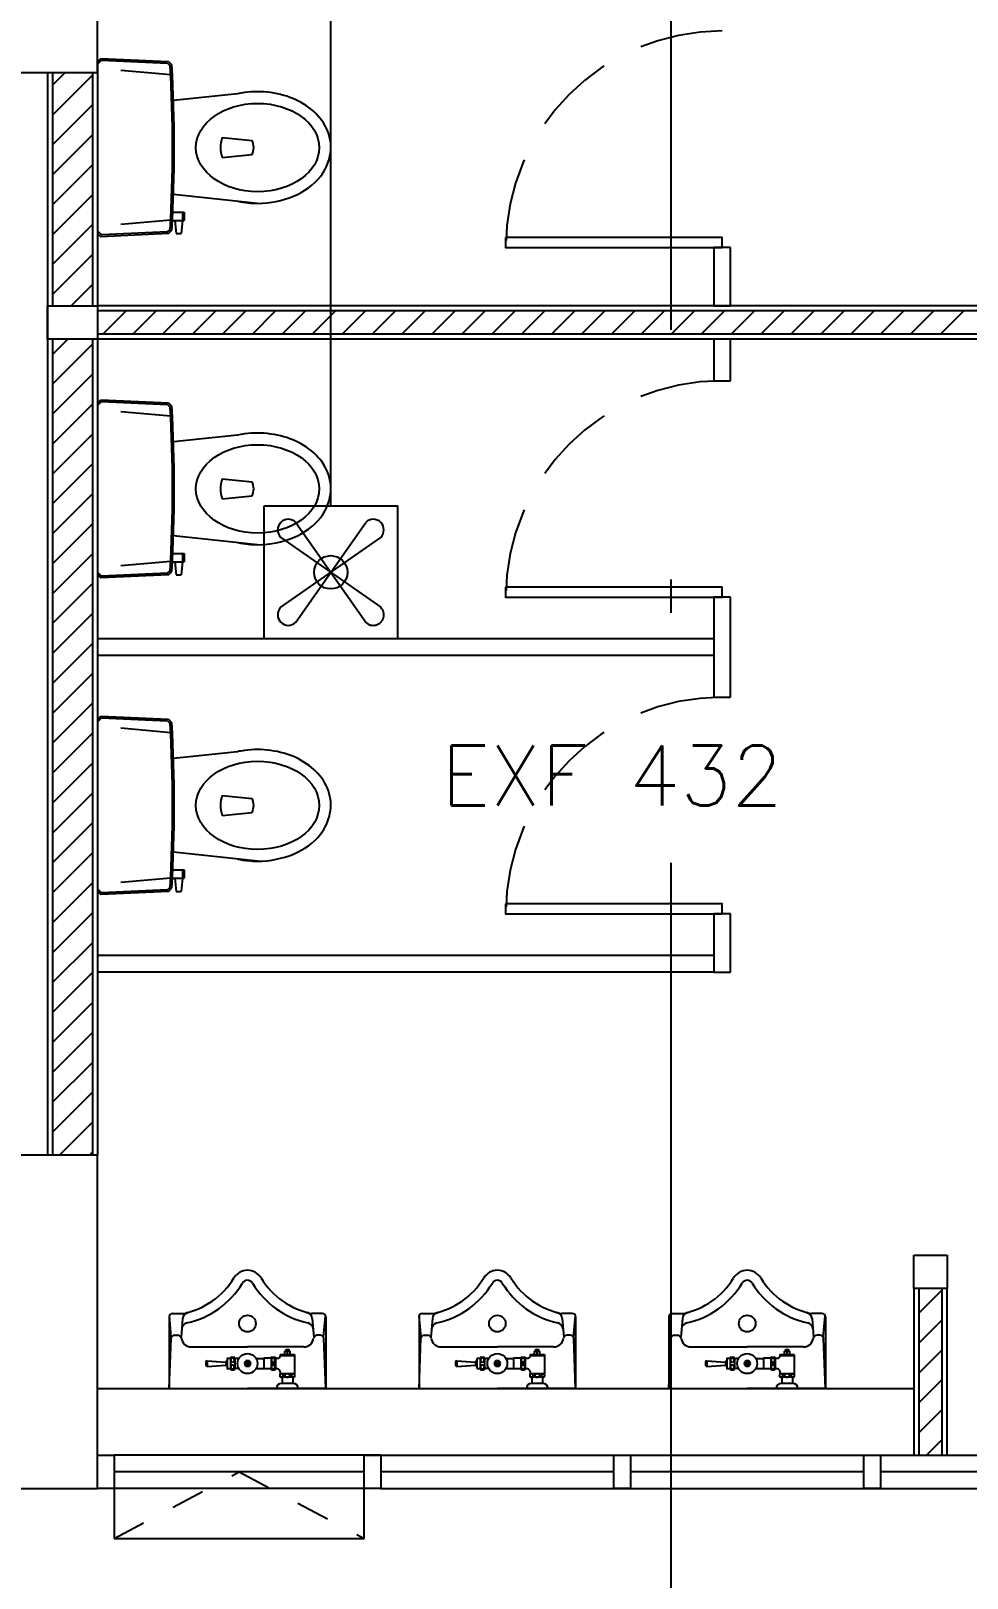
# Model space of a CAD drawing. Header units: millimetres. Extents: x -398 to 816, y -1 to 208.
# Drawn here: x 497.64 to 500.45, y 36.63 to 41.274 of the extents above; entities that cross this region are included whole.
import ezdxf
from ezdxf.enums import TextEntityAlignment as Align

# ---------------------------------------------------------------- set-up
doc = ezdxf.new("R2010")
doc.units = ezdxf.units.MM
doc.linetypes.add('ACAD_ISO04W100', pattern=[30, 24, -3, 0, -3])
doc.linetypes.add('DASHED', pattern=[0.75, 0.5, -0.25])
for name, color, linetype in [('AA_Column', 5, 'Continuous'), ('AA_Door', 3, 'Continuous'), ('AA_furn', 11, 'Continuous'), ('AA_Hatch', 8, 'Continuous'), ('AA_Wall', 1, 'Continuous'), ('AA_Window', 4, 'Continuous'), ('AC EXF', 171, 'Continuous'), ('AC FCU', 221, 'Continuous'), ('AC Grille', 91, 'Continuous')]:
    doc.layers.add(name, color=color, linetype=linetype)
doc.styles.add('Romans', font='romans.shx')

# ---------------------------------------------------------------- blocks, each defined once
blk = doc.blocks.new('EXF-1')
at = {"layer": 'AC Grille'}
for p, q in [((-0.105, -0.15), (0.105, 0.15)), ((-0.105, 0.15), (0.105, -0.15)), ((-0.15, -0.105), (0.15, 0.105)), ((-0.15, 0.105), (0.15, -0.105))]:
    blk.add_line(p, q, dxfattribs=at)
blk.add_lwpolyline([(-0.2, 0.2), (0.2, 0.2), (0.2, -0.2), (-0.2, -0.2), (-0.2, 0.2)], dxfattribs=at)
blk.add_circle((0, 0), 0.05, dxfattribs=at)
for centre, start, end in [((-0.1275, 0.1275), 45, 225), ((0.1275, 0.1275), 315, 135), ((-0.1275, -0.1275), 135, 315), ((0.1275, -0.1275), 225, 45)]:
    blk.add_arc(centre, 0.0318, start, end, dxfattribs=at)

msp = doc.modelspace()

# ---------------------------------------------------------------- linework, layer by layer
at = {"layer": 'AA_Column', "color": 9}
for points in [[(497.34, 41.1489), (497.84, 41.1489), (497.84, 41.6489), (497.34, 41.6489)], [(497.34, 36.8989), (497.84, 36.8989), (497.84, 37.8989), (497.34, 37.8989)]]:
    msp.add_lwpolyline(points, close=True, dxfattribs=at)
at = {"layer": 'AA_Door', "color": 9}
for points in [[(499.065, 40.6539), (499.065, 40.6239), (499.715, 40.6239), (499.715, 40.6539)], [(499.065, 39.6039), (499.065, 39.5739), (499.715, 39.5739), (499.715, 39.6039)], [(499.065, 38.6539), (499.065, 38.6239), (499.715, 38.6239), (499.715, 38.6539)]]:
    msp.add_lwpolyline(points, close=True, dxfattribs=at)
at = {"layer": 'AA_Door', "color": 9, "linetype": 'DASHED', "ltscale": 0.5}
for centre in [(499.715, 40.6239), (499.715, 39.5739), (499.715, 38.6239)]:
    msp.add_arc(centre, 0.65, 90, 180, dxfattribs=at)
at = {"layer": 'AA_furn', "color": 9}
for p, q in [((497.84, 41.1814), (497.85, 41.1914)), ((497.84, 41.1744), (497.852, 41.1863)), ((497.84, 41.1814), (497.84, 40.6664)), ((497.85, 41.1914), (498.0525, 41.1822)), ((497.852, 41.1863), (498.0503, 41.1773)), ((498.06, 41.142), (497.91, 41.1552)), ((498.0503, 41.1773), (498.0582, 41.1696)), ((498.0525, 41.1822), (498.063, 41.1718)), ((498.2601, 41.0851), (498.0677, 41.0649)), ((498.2138, 40.9539), (498.3038, 40.9449)), ((498.2138, 40.8939), (498.3038, 40.9029)), ((498.3204, 40.7564), (498.0677, 40.7829)), ((498.0658, 40.7304), (498.0996, 40.7304)), ((498.0946, 40.7304), (498.0946, 40.7054)), ((498.0996, 40.7304), (498.0996, 40.7054)), ((498.0596, 40.7057), (497.91, 40.6926)), ((498.0646, 40.7054), (498.0996, 40.7054)), ((498.0721, 40.7054), (498.0756, 40.6656)), ((498.0946, 40.7054), (498.0911, 40.6656)), ((497.84, 40.6735), (497.852, 40.6615)), ((497.84, 40.6664), (497.85, 40.6564)), ((498.0525, 40.6656), (497.85, 40.6564)), ((498.0503, 40.6705), (497.852, 40.6615)), ((498.0503, 40.6705), (498.0582, 40.6783)), ((498.0525, 40.6656), (498.063, 40.6761)), ((498.0756, 40.6656), (498.0911, 40.6656)), ((497.84, 40.1569), (497.85, 40.1669)), ((497.84, 40.1498), (497.852, 40.1618)), ((497.84, 40.1569), (497.84, 39.6419)), ((497.85, 40.1669), (498.0525, 40.1577)), ((497.852, 40.1618), (498.0503, 40.1528)), ((498.06, 40.1175), (497.91, 40.1306)), ((498.0503, 40.1528), (498.0582, 40.145)), ((498.0525, 40.1577), (498.063, 40.1472)), ((498.2601, 40.0605), (498.0677, 40.0404)), ((498.2138, 39.9294), (498.3038, 39.9204)), ((498.2138, 39.8694), (498.3038, 39.8784)), ((498.3204, 39.7319), (498.0677, 39.7584)), ((498.0658, 39.7058), (498.0996, 39.7058)), ((498.0946, 39.7058), (498.0946, 39.6808)), ((498.0996, 39.7058), (498.0996, 39.6808)), ((498.0596, 39.6811), (497.91, 39.668)), ((498.0646, 39.6808), (498.0996, 39.6808)), ((498.0721, 39.6808), (498.0756, 39.6411)), ((498.0946, 39.6808), (498.0911, 39.6411)), ((497.84, 39.6489), (497.852, 39.637)), ((497.84, 39.6419), (497.85, 39.6319)), ((498.0525, 39.6411), (497.85, 39.6319)), ((498.0503, 39.646), (497.852, 39.637)), ((498.0503, 39.646), (498.0582, 39.6537)), ((498.0525, 39.6411), (498.063, 39.6515)), ((498.0756, 39.6411), (498.0911, 39.6411)), ((497.84, 39.2069), (497.85, 39.2169)), ((497.84, 39.1998), (497.852, 39.2118)), ((497.84, 39.2069), (497.84, 38.6919)), ((497.85, 39.2169), (498.0525, 39.2077)), ((497.852, 39.2118), (498.0503, 39.2028)), ((498.0503, 39.2028), (498.0582, 39.195)), ((498.0525, 39.2077), (498.063, 39.1972)), ((498.06, 39.1675), (497.91, 39.1806)), ((498.2601, 39.1105), (498.0677, 39.0904)), ((498.2138, 38.9794), (498.3038, 38.9704)), ((498.2138, 38.9194), (498.3038, 38.9284)), ((498.3204, 38.7819), (498.0677, 38.8084)), ((498.0596, 38.7311), (497.91, 38.718)), ((498.0646, 38.7308), (498.0996, 38.7308)), ((498.0658, 38.7558), (498.0996, 38.7558)), ((498.0721, 38.7308), (498.0756, 38.6911)), ((498.0946, 38.7308), (498.0911, 38.6911)), ((498.0946, 38.7558), (498.0946, 38.7308)), ((498.0996, 38.7558), (498.0996, 38.7308)), ((497.84, 38.6989), (497.852, 38.687)), ((497.84, 38.6919), (497.85, 38.6819)), ((498.0525, 38.6911), (497.85, 38.6819)), ((498.0503, 38.696), (497.852, 38.687)), ((498.0503, 38.696), (498.0582, 38.7037)), ((498.0525, 38.6911), (498.063, 38.7015)), ((498.0756, 38.6911), (498.0911, 38.6911)), ((498.0549, 37.4139), (498.0549, 37.1989)), ((498.0614, 37.3531), (498.0555, 37.4174)), ((498.0649, 37.4239), (498.0966, 37.4239)), ((498.0954, 37.4094), (498.0906, 37.3529)), ((498.5151, 37.4239), (498.4834, 37.4239)), ((498.4846, 37.4094), (498.4894, 37.3529)), ((498.5185, 37.3531), (498.5245, 37.4174)), ((498.5251, 37.4139), (498.5251, 37.1989)), ((498.8049, 37.4139), (498.8049, 37.1989)), ((498.8114, 37.3531), (498.8055, 37.4174)), ((498.8149, 37.4239), (498.8466, 37.4239)), ((498.8454, 37.4094), (498.8406, 37.3529)), ((499.2651, 37.4239), (499.2334, 37.4239)), ((499.2346, 37.4094), (499.2394, 37.3529)), ((499.2685, 37.3531), (499.2745, 37.4174)), ((499.2751, 37.4139), (499.2751, 37.1989)), ((499.5549, 37.4139), (499.5549, 37.1989)), ((499.5614, 37.3531), (499.5555, 37.4174)), ((499.5649, 37.4239), (499.5966, 37.4239)), ((499.5954, 37.4094), (499.5906, 37.3529)), ((500.0151, 37.4239), (499.9834, 37.4239)), ((499.9846, 37.4094), (499.9894, 37.3529)), ((500.0185, 37.3531), (500.0245, 37.4174)), ((500.0251, 37.4139), (500.0251, 37.1989)), ((498.0549, 37.1989), (498.0605, 37.3493)), ((498.0705, 37.3589), (498.0814, 37.3589)), ((498.5095, 37.3589), (498.4986, 37.3589)), ((498.5251, 37.1989), (498.5194, 37.3493)), ((498.8049, 37.1989), (498.8105, 37.3493)), ((498.8205, 37.3589), (498.8314, 37.3589)), ((499.2595, 37.3589), (499.2486, 37.3589)), ((499.2751, 37.1989), (499.2694, 37.3493)), ((499.5549, 37.1989), (499.5605, 37.3493)), ((499.5705, 37.3589), (499.5814, 37.3589)), ((500.0095, 37.3589), (499.9986, 37.3589)), ((500.0251, 37.1989), (500.0194, 37.3493)), ((498.1211, 37.3239), (498.29, 37.3239)), ((498.2417, 37.2927), (498.2487, 37.2927)), ((498.4589, 37.3239), (498.29, 37.3239)), ((498.3637, 37.2927), (498.3707, 37.2927)), ((498.3882, 37.3007), (498.3882, 37.2952)), ((498.3882, 37.3007), (498.4312, 37.3007)), ((498.3882, 37.2977), (498.4312, 37.2977)), ((498.4017, 37.3107), (498.4177, 37.3107)), ((498.4017, 37.3007), (498.4017, 37.3107)), ((498.4047, 37.3157), (498.4147, 37.3157)), ((498.4047, 37.3107), (498.4047, 37.3157)), ((498.4097, 37.3007), (498.4097, 37.3107)), ((498.4147, 37.3107), (498.4147, 37.3157)), ((498.4177, 37.3007), (498.4177, 37.3107)), ((498.4312, 37.3007), (498.4312, 37.2429)), ((498.8711, 37.3239), (499.04, 37.3239)), ((498.9917, 37.2927), (498.9987, 37.2927)), ((499.2089, 37.3239), (499.04, 37.3239)), ((499.1137, 37.2927), (499.1207, 37.2927)), ((499.1382, 37.3007), (499.1382, 37.2952)), ((499.1382, 37.3007), (499.1812, 37.3007)), ((499.1382, 37.2977), (499.1812, 37.2977)), ((499.1517, 37.3107), (499.1677, 37.3107)), ((499.1517, 37.3007), (499.1517, 37.3107)), ((499.1547, 37.3157), (499.1647, 37.3157)), ((499.1547, 37.3107), (499.1547, 37.3157)), ((499.1597, 37.3007), (499.1597, 37.3107)), ((499.1647, 37.3107), (499.1647, 37.3157)), ((499.1677, 37.3007), (499.1677, 37.3107)), ((499.1812, 37.3007), (499.1812, 37.2429)), ((499.6211, 37.3239), (499.79, 37.3239)), ((499.7417, 37.2927), (499.7487, 37.2927)), ((499.9589, 37.3239), (499.79, 37.3239)), ((499.8637, 37.2927), (499.8707, 37.2927)), ((499.8882, 37.3007), (499.8882, 37.2952)), ((499.8882, 37.3007), (499.9312, 37.3007)), ((499.8882, 37.2977), (499.9312, 37.2977)), ((499.9017, 37.3107), (499.9177, 37.3107)), ((499.9017, 37.3007), (499.9017, 37.3107)), ((499.9047, 37.3157), (499.9147, 37.3157)), ((499.9047, 37.3107), (499.9047, 37.3157)), ((499.9097, 37.3007), (499.9097, 37.3107)), ((499.9147, 37.3107), (499.9147, 37.3157)), ((499.9177, 37.3007), (499.9177, 37.3107)), ((499.9312, 37.3007), (499.9312, 37.2429)), ((498.1647, 37.2784), (498.1647, 37.2694)), ((498.1687, 37.2824), (498.1687, 37.2654)), ((498.1687, 37.2824), (498.2247, 37.2784)), ((498.1687, 37.2654), (498.2247, 37.2694)), ((498.2247, 37.2784), (498.2247, 37.2694)), ((498.2287, 37.2874), (498.2287, 37.2604)), ((498.2387, 37.2894), (498.2307, 37.2894)), ((498.2387, 37.2584), (498.2307, 37.2584)), ((498.2387, 37.2897), (498.2387, 37.2582)), ((498.2417, 37.2552), (498.2487, 37.2552)), ((498.2517, 37.2897), (498.2517, 37.2582)), ((498.2613, 37.2889), (498.2555, 37.2889)), ((498.2613, 37.2589), (498.2555, 37.2589)), ((498.2855, 37.2822), (498.2808, 37.2739)), ((498.2808, 37.2739), (498.2855, 37.2657)), ((498.2952, 37.2749), (498.2854, 37.2749)), ((498.2952, 37.2729), (498.2854, 37.2729)), ((498.295, 37.2822), (498.2855, 37.2822)), ((498.2855, 37.2657), (498.295, 37.2657)), ((498.2998, 37.2739), (498.295, 37.2822)), ((498.295, 37.2657), (498.2998, 37.2739)), ((498.3187, 37.2889), (498.3387, 37.2889)), ((498.3187, 37.2589), (498.3387, 37.2589)), ((498.3607, 37.2899), (498.3387, 37.2899)), ((498.3387, 37.2899), (498.3387, 37.2579)), ((498.3607, 37.2579), (498.3387, 37.2579)), ((498.3607, 37.2897), (498.3607, 37.2582)), ((498.3607, 37.2739), (498.3737, 37.2739)), ((498.3637, 37.2552), (498.3707, 37.2552)), ((498.3768, 37.2899), (498.3737, 37.2899)), ((498.3737, 37.2897), (498.3737, 37.2582)), ((498.3768, 37.2579), (498.3737, 37.2579)), ((498.3882, 37.2499), (498.3882, 37.2429)), ((498.9147, 37.2784), (498.9147, 37.2694)), ((498.9187, 37.2824), (498.9187, 37.2654)), ((498.9187, 37.2824), (498.9747, 37.2784)), ((498.9187, 37.2654), (498.9747, 37.2694)), ((498.9747, 37.2784), (498.9747, 37.2694)), ((498.9787, 37.2874), (498.9787, 37.2604)), ((498.9887, 37.2894), (498.9807, 37.2894)), ((498.9887, 37.2584), (498.9807, 37.2584)), ((498.9887, 37.2897), (498.9887, 37.2582)), ((498.9917, 37.2552), (498.9987, 37.2552)), ((499.0017, 37.2897), (499.0017, 37.2582)), ((499.0113, 37.2889), (499.0055, 37.2889)), ((499.0113, 37.2589), (499.0055, 37.2589)), ((499.0355, 37.2822), (499.0308, 37.2739)), ((499.0308, 37.2739), (499.0355, 37.2657)), ((499.0452, 37.2749), (499.0354, 37.2749)), ((499.0452, 37.2729), (499.0354, 37.2729)), ((499.045, 37.2822), (499.0355, 37.2822)), ((499.0355, 37.2657), (499.045, 37.2657)), ((499.0498, 37.2739), (499.045, 37.2822)), ((499.045, 37.2657), (499.0498, 37.2739)), ((499.0687, 37.2889), (499.0887, 37.2889)), ((499.0687, 37.2589), (499.0887, 37.2589)), ((499.1107, 37.2899), (499.0887, 37.2899)), ((499.0887, 37.2899), (499.0887, 37.2579)), ((499.1107, 37.2579), (499.0887, 37.2579)), ((499.1107, 37.2897), (499.1107, 37.2582)), ((499.1107, 37.2739), (499.1237, 37.2739)), ((499.1137, 37.2552), (499.1207, 37.2552)), ((499.1268, 37.2899), (499.1237, 37.2899)), ((499.1237, 37.2897), (499.1237, 37.2582)), ((499.1268, 37.2579), (499.1237, 37.2579)), ((499.1382, 37.2499), (499.1382, 37.2429)), ((499.6647, 37.2784), (499.6647, 37.2694)), ((499.6687, 37.2824), (499.6687, 37.2654)), ((499.6687, 37.2824), (499.7247, 37.2784)), ((499.6687, 37.2654), (499.7247, 37.2694)), ((499.7247, 37.2784), (499.7247, 37.2694)), ((499.7287, 37.2874), (499.7287, 37.2604)), ((499.7387, 37.2894), (499.7307, 37.2894)), ((499.7387, 37.2584), (499.7307, 37.2584)), ((499.7387, 37.2897), (499.7387, 37.2582)), ((499.7417, 37.2552), (499.7487, 37.2552)), ((499.7517, 37.2897), (499.7517, 37.2582)), ((499.7613, 37.2889), (499.7555, 37.2889)), ((499.7613, 37.2589), (499.7555, 37.2589)), ((499.7855, 37.2822), (499.7808, 37.2739)), ((499.7808, 37.2739), (499.7855, 37.2657)), ((499.7952, 37.2749), (499.7854, 37.2749)), ((499.7952, 37.2729), (499.7854, 37.2729)), ((499.795, 37.2822), (499.7855, 37.2822)), ((499.7855, 37.2657), (499.795, 37.2657)), ((499.7998, 37.2739), (499.795, 37.2822)), ((499.795, 37.2657), (499.7998, 37.2739)), ((499.8187, 37.2889), (499.8387, 37.2889)), ((499.8187, 37.2589), (499.8387, 37.2589)), ((499.8607, 37.2899), (499.8387, 37.2899)), ((499.8387, 37.2899), (499.8387, 37.2579)), ((499.8607, 37.2579), (499.8387, 37.2579)), ((499.8607, 37.2897), (499.8607, 37.2582)), ((499.8607, 37.2739), (499.8737, 37.2739)), ((499.8637, 37.2552), (499.8707, 37.2552)), ((499.8768, 37.2899), (499.8737, 37.2899)), ((499.8737, 37.2897), (499.8737, 37.2582)), ((499.8768, 37.2579), (499.8737, 37.2579)), ((499.8882, 37.2499), (499.8882, 37.2429)), ((498.0549, 37.1989), (498.29, 37.1989)), ((498.5251, 37.1989), (498.29, 37.1989)), ((498.4312, 37.2429), (498.3882, 37.2429)), ((498.4312, 37.2329), (498.3882, 37.2329)), ((498.4297, 37.1989), (498.3897, 37.1989)), ((498.4272, 37.2139), (498.3922, 37.2139)), ((498.3937, 37.2329), (498.3937, 37.2139)), ((498.4257, 37.2329), (498.4257, 37.2139)), ((498.8049, 37.1989), (499.04, 37.1989)), ((499.2751, 37.1989), (499.04, 37.1989)), ((499.1812, 37.2429), (499.1382, 37.2429)), ((499.1812, 37.2329), (499.1382, 37.2329)), ((499.1797, 37.1989), (499.1397, 37.1989)), ((499.1772, 37.2139), (499.1422, 37.2139)), ((499.1437, 37.2329), (499.1437, 37.2139)), ((499.1757, 37.2329), (499.1757, 37.2139)), ((499.5549, 37.1989), (499.79, 37.1989)), ((500.0251, 37.1989), (499.79, 37.1989)), ((499.9312, 37.2429), (499.8882, 37.2429)), ((499.9312, 37.2329), (499.8882, 37.2329)), ((499.9297, 37.1989), (499.8897, 37.1989)), ((499.9272, 37.2139), (499.8922, 37.2139)), ((499.8937, 37.2329), (499.8937, 37.2139)), ((499.9257, 37.2329), (499.9257, 37.2139))]:
    msp.add_line(p, q, dxfattribs=at)
for points in [[(498.2452, 37.2784, 0.106673), (498.2472, 37.2789, 0.101512), (498.249, 37.2802, 0.094975), (498.2502, 37.282, 0.090819), (498.2506, 37.2843, 0.090819), (498.2502, 37.2866, 0.094975), (498.249, 37.2884, 0.101512), (498.2472, 37.2897, 0.106673), (498.2452, 37.2902, 0.106673), (498.2432, 37.2897, 0.101512), (498.2414, 37.2884, 0.094975), (498.2403, 37.2866, 0.090819), (498.2398, 37.2843, 0.090819), (498.2403, 37.282, 0.094975), (498.2414, 37.2802, 0.101512), (498.2432, 37.2789, 0.106673)], [(498.2452, 37.2576, 0.106673), (498.2472, 37.258, 0.101512), (498.249, 37.2593, 0.094975), (498.2502, 37.2612, 0.090819), (498.2506, 37.2635, 0.090819), (498.2502, 37.2657, 0.094975), (498.249, 37.2676, 0.101512), (498.2472, 37.2689, 0.106673), (498.2452, 37.2693, 0.106673), (498.2432, 37.2689, 0.101512), (498.2414, 37.2676, 0.094975), (498.2403, 37.2657, 0.090819), (498.2398, 37.2635, 0.090819), (498.2403, 37.2612, 0.094975), (498.2414, 37.2593, 0.101512), (498.2432, 37.258, 0.106673)], [(498.3672, 37.2784, 0.106673), (498.3693, 37.2789, 0.101512), (498.371, 37.2802, 0.094975), (498.3722, 37.282, 0.090819), (498.3726, 37.2843, 0.090819), (498.3722, 37.2866, 0.094975), (498.371, 37.2884, 0.101512), (498.3693, 37.2897, 0.106673), (498.3672, 37.2902, 0.106673), (498.3652, 37.2897, 0.101512), (498.3634, 37.2884, 0.094975), (498.3623, 37.2866, 0.090819), (498.3619, 37.2843, 0.090819), (498.3623, 37.282, 0.094975), (498.3634, 37.2802, 0.101512), (498.3652, 37.2789, 0.106673)], [(498.3672, 37.2576, 0.106673), (498.3693, 37.258, 0.101512), (498.371, 37.2593, 0.094975), (498.3722, 37.2612, 0.090819), (498.3726, 37.2635, 0.090819), (498.3722, 37.2657, 0.094975), (498.371, 37.2676, 0.101512), (498.3693, 37.2689, 0.106673), (498.3672, 37.2693, 0.106673), (498.3652, 37.2689, 0.101512), (498.3634, 37.2676, 0.094975), (498.3623, 37.2657, 0.090819), (498.3619, 37.2635, 0.090819), (498.3623, 37.2612, 0.094975), (498.3634, 37.2593, 0.101512), (498.3652, 37.258, 0.106673)], [(498.9952, 37.2784, 0.106673), (498.9972, 37.2789, 0.101512), (498.999, 37.2802, 0.094975), (499.0002, 37.282, 0.090819), (499.0006, 37.2843, 0.090819), (499.0002, 37.2866, 0.094975), (498.999, 37.2884, 0.101512), (498.9972, 37.2897, 0.106673), (498.9952, 37.2902, 0.106673), (498.9932, 37.2897, 0.101512), (498.9914, 37.2884, 0.094975), (498.9903, 37.2866, 0.090819), (498.9898, 37.2843, 0.090819), (498.9903, 37.282, 0.094975), (498.9914, 37.2802, 0.101512), (498.9932, 37.2789, 0.106673)], [(498.9952, 37.2576, 0.106673), (498.9972, 37.258, 0.101512), (498.999, 37.2593, 0.094975), (499.0002, 37.2612, 0.090819), (499.0006, 37.2635, 0.090819), (499.0002, 37.2657, 0.094975), (498.999, 37.2676, 0.101512), (498.9972, 37.2689, 0.106673), (498.9952, 37.2693, 0.106673), (498.9932, 37.2689, 0.101512), (498.9914, 37.2676, 0.094975), (498.9903, 37.2657, 0.090819), (498.9898, 37.2635, 0.090819), (498.9903, 37.2612, 0.094975), (498.9914, 37.2593, 0.101512), (498.9932, 37.258, 0.106673)], [(499.1172, 37.2784, 0.106673), (499.1193, 37.2789, 0.101512), (499.121, 37.2802, 0.094975), (499.1222, 37.282, 0.090819), (499.1226, 37.2843, 0.090819), (499.1222, 37.2866, 0.094975), (499.121, 37.2884, 0.101512), (499.1193, 37.2897, 0.106673), (499.1172, 37.2902, 0.106673), (499.1152, 37.2897, 0.101512), (499.1134, 37.2884, 0.094975), (499.1123, 37.2866, 0.090819), (499.1119, 37.2843, 0.090819), (499.1123, 37.282, 0.094975), (499.1134, 37.2802, 0.101512), (499.1152, 37.2789, 0.106673)], [(499.1172, 37.2576, 0.106673), (499.1193, 37.258, 0.101512), (499.121, 37.2593, 0.094975), (499.1222, 37.2612, 0.090819), (499.1226, 37.2635, 0.090819), (499.1222, 37.2657, 0.094975), (499.121, 37.2676, 0.101512), (499.1193, 37.2689, 0.106673), (499.1172, 37.2693, 0.106673), (499.1152, 37.2689, 0.101512), (499.1134, 37.2676, 0.094975), (499.1123, 37.2657, 0.090819), (499.1119, 37.2635, 0.090819), (499.1123, 37.2612, 0.094975), (499.1134, 37.2593, 0.101512), (499.1152, 37.258, 0.106673)], [(499.7452, 37.2784, 0.106673), (499.7472, 37.2789, 0.101512), (499.749, 37.2802, 0.094975), (499.7502, 37.282, 0.090819), (499.7506, 37.2843, 0.090819), (499.7502, 37.2866, 0.094975), (499.749, 37.2884, 0.101512), (499.7472, 37.2897, 0.106673), (499.7452, 37.2902, 0.106673), (499.7432, 37.2897, 0.101512), (499.7414, 37.2884, 0.094975), (499.7403, 37.2866, 0.090819), (499.7398, 37.2843, 0.090819), (499.7403, 37.282, 0.094975), (499.7414, 37.2802, 0.101512), (499.7432, 37.2789, 0.106673)], [(499.7452, 37.2576, 0.106673), (499.7472, 37.258, 0.101512), (499.749, 37.2593, 0.094975), (499.7502, 37.2612, 0.090819), (499.7506, 37.2635, 0.090819), (499.7502, 37.2657, 0.094975), (499.749, 37.2676, 0.101512), (499.7472, 37.2689, 0.106673), (499.7452, 37.2693, 0.106673), (499.7432, 37.2689, 0.101512), (499.7414, 37.2676, 0.094975), (499.7403, 37.2657, 0.090819), (499.7398, 37.2635, 0.090819), (499.7403, 37.2612, 0.094975), (499.7414, 37.2593, 0.101512), (499.7432, 37.258, 0.106673)], [(499.8672, 37.2784, 0.106673), (499.8693, 37.2789, 0.101512), (499.871, 37.2802, 0.094975), (499.8722, 37.282, 0.090819), (499.8726, 37.2843, 0.090819), (499.8722, 37.2866, 0.094975), (499.871, 37.2884, 0.101512), (499.8693, 37.2897, 0.106673), (499.8672, 37.2902, 0.106673), (499.8652, 37.2897, 0.101512), (499.8634, 37.2884, 0.094975), (499.8623, 37.2866, 0.090819), (499.8619, 37.2843, 0.090819), (499.8623, 37.282, 0.094975), (499.8634, 37.2802, 0.101512), (499.8652, 37.2789, 0.106673)], [(499.8672, 37.2576, 0.106673), (499.8693, 37.258, 0.101512), (499.871, 37.2593, 0.094975), (499.8722, 37.2612, 0.090819), (499.8726, 37.2635, 0.090819), (499.8722, 37.2657, 0.094975), (499.871, 37.2676, 0.101512), (499.8693, 37.2689, 0.106673), (499.8672, 37.2693, 0.106673), (499.8652, 37.2689, 0.101512), (499.8634, 37.2676, 0.094975), (499.8623, 37.2657, 0.090819), (499.8619, 37.2635, 0.090819), (499.8623, 37.2612, 0.094975), (499.8634, 37.2593, 0.101512), (499.8652, 37.258, 0.106673)], [(498.4097, 37.2329, 0.067459), (498.4127, 37.2333, 0.079812), (498.415, 37.2344, 0.107118), (498.4167, 37.2361, 0.139889), (498.4172, 37.2379, 0.139889), (498.4167, 37.2397, 0.107118), (498.415, 37.2415, 0.079812), (498.4127, 37.2425, 0.067459), (498.4097, 37.2429, 0.067459), (498.4067, 37.2425, 0.079812), (498.4044, 37.2415, 0.107118), (498.4027, 37.2397, 0.139889), (498.4022, 37.2379, 0.139889), (498.4027, 37.2361, 0.107118), (498.4044, 37.2344, 0.079812), (498.4067, 37.2333, 0.067459)], [(499.1597, 37.2329, 0.067459), (499.1627, 37.2333, 0.079812), (499.165, 37.2344, 0.107118), (499.1667, 37.2361, 0.139889), (499.1672, 37.2379, 0.139889), (499.1667, 37.2397, 0.107118), (499.165, 37.2415, 0.079812), (499.1627, 37.2425, 0.067459), (499.1597, 37.2429, 0.067459), (499.1567, 37.2425, 0.079812), (499.1544, 37.2415, 0.107118), (499.1527, 37.2397, 0.139889), (499.1522, 37.2379, 0.139889), (499.1527, 37.2361, 0.107118), (499.1544, 37.2344, 0.079812), (499.1567, 37.2333, 0.067459)], [(499.9097, 37.2329, 0.067459), (499.9127, 37.2333, 0.079812), (499.915, 37.2344, 0.107118), (499.9167, 37.2361, 0.139889), (499.9172, 37.2379, 0.139889), (499.9167, 37.2397, 0.107118), (499.915, 37.2415, 0.079812), (499.9127, 37.2425, 0.067459), (499.9097, 37.2429, 0.067459), (499.9067, 37.2425, 0.079812), (499.9044, 37.2415, 0.107118), (499.9027, 37.2397, 0.139889), (499.9022, 37.2379, 0.139889), (499.9027, 37.2361, 0.107118), (499.9044, 37.2344, 0.079812), (499.9067, 37.2333, 0.067459)]]:
    msp.add_lwpolyline(points, format="xyb", close=True, dxfattribs=at)
for points in [[(498.3897, 37.2329, 0.067459), (498.3927, 37.2333, 0.079812), (498.395, 37.2344, 0.107118), (498.3967, 37.2361, 0.139889), (498.3972, 37.2379, 0.139889), (498.3967, 37.2397, 0.107118), (498.395, 37.2415, 0.079812), (498.3927, 37.2425, 0.067459), (498.3897, 37.2429, 0.067459)], [(498.4297, 37.2429, 0.067459), (498.4267, 37.2425, 0.079812), (498.4244, 37.2415, 0.107118), (498.4227, 37.2397, 0.139889), (498.4222, 37.2379, 0.139889), (498.4227, 37.2361, 0.107118), (498.4244, 37.2344, 0.079812), (498.4267, 37.2333, 0.067459), (498.4297, 37.2329, 0.067459)], [(499.1397, 37.2329, 0.067459), (499.1427, 37.2333, 0.079812), (499.145, 37.2344, 0.107118), (499.1467, 37.2361, 0.139889), (499.1472, 37.2379, 0.139889), (499.1467, 37.2397, 0.107118), (499.145, 37.2415, 0.079812), (499.1427, 37.2425, 0.067459), (499.1397, 37.2429, 0.067459)], [(499.1797, 37.2429, 0.067459), (499.1767, 37.2425, 0.079812), (499.1744, 37.2415, 0.107118), (499.1727, 37.2397, 0.139889), (499.1722, 37.2379, 0.139889), (499.1727, 37.2361, 0.107118), (499.1744, 37.2344, 0.079812), (499.1767, 37.2333, 0.067459), (499.1797, 37.2329, 0.067459)], [(499.8897, 37.2329, 0.067459), (499.8927, 37.2333, 0.079812), (499.895, 37.2344, 0.107118), (499.8967, 37.2361, 0.139889), (499.8972, 37.2379, 0.139889), (499.8967, 37.2397, 0.107118), (499.895, 37.2415, 0.079812), (499.8927, 37.2425, 0.067459), (499.8897, 37.2429, 0.067459)], [(499.9297, 37.2429, 0.067459), (499.9267, 37.2425, 0.079812), (499.9244, 37.2415, 0.107118), (499.9227, 37.2397, 0.139889), (499.9222, 37.2379, 0.139889), (499.9227, 37.2361, 0.107118), (499.9244, 37.2344, 0.079812), (499.9267, 37.2333, 0.067459), (499.9297, 37.2329, 0.067459)]]:
    msp.add_lwpolyline(points, format="xyb", dxfattribs=at)
for centre, radius in [((498.29, 37.3939), 0.025), ((499.04, 37.3939), 0.025), ((499.79, 37.3939), 0.025), ((498.29, 37.2739), 0.03), ((499.04, 37.2739), 0.03), ((499.79, 37.2739), 0.03), ((498.2903, 37.2739), 0.00823), ((498.2903, 37.2739), 0.005), ((499.0403, 37.2739), 0.00823), ((499.0403, 37.2739), 0.005), ((499.7903, 37.2739), 0.00823), ((499.7903, 37.2739), 0.005)]:
    msp.add_circle(centre, radius, dxfattribs=at)
for centre, radius, start, end in [((493.6415, 40.9239), 4.4234, 356.8166, 3.1834), ((493.6415, 40.9239), 4.4284, 356.7917, 3.2083), ((498.3016, 40.9239), 0.0928, 161.1381, 198.8619), ((498.2622, 40.9239), 0.0466, 333.215, 26.785), ((493.6415, 39.8994), 4.4234, 356.8166, 3.1834), ((493.6415, 39.8994), 4.4284, 356.7917, 3.2083), ((498.3016, 39.8994), 0.0928, 161.1381, 198.8619), ((498.2622, 39.8994), 0.0466, 333.215, 26.785), ((493.6415, 38.9494), 4.4234, 356.8166, 3.1834), ((493.6415, 38.9494), 4.4284, 356.7917, 3.2083), ((498.3016, 38.9494), 0.0928, 161.1381, 198.8619), ((498.2622, 38.9494), 0.0466, 333.215, 26.785), ((498.0521, 37.65), 0.2304, 281.1504, 328.902), ((498.29, 37.5065), 0.0474, 31.098, 148.902), ((498.29, 37.5065), 0.0174, 31.098, 148.902), ((498.5279, 37.65), 0.2304, 211.098, 258.8496), ((498.8021, 37.65), 0.2304, 281.1504, 328.902), ((499.04, 37.5065), 0.0474, 31.098, 148.902), ((499.04, 37.5065), 0.0174, 31.098, 148.902), ((499.2779, 37.65), 0.2304, 211.098, 258.8496), ((499.5521, 37.65), 0.2304, 281.1504, 328.902), ((499.79, 37.5065), 0.0474, 31.098, 148.902), ((499.79, 37.5065), 0.0174, 31.098, 148.902), ((500.0279, 37.65), 0.2304, 211.098, 258.8496), ((498.0521, 37.65), 0.2604, 282.4769, 328.902), ((498.5279, 37.65), 0.2604, 211.098, 257.5231), ((498.8021, 37.65), 0.2604, 282.4769, 328.902), ((499.2779, 37.65), 0.2604, 211.098, 257.5231), ((499.5521, 37.65), 0.2604, 282.4769, 328.902), ((500.0279, 37.65), 0.2604, 211.098, 257.5231), ((498.0649, 37.4139), 0.01, 90, 180), ((498.1126, 37.3762), 0.02, 102.4769, 175.153), ((498.1153, 37.4077), 0.02, 104.6309, 175.153), ((498.4647, 37.4077), 0.02, 4.847, 75.3691), ((498.4673, 37.3762), 0.02, 4.847, 77.5231), ((498.5151, 37.4139), 0.01, 0, 90), ((498.8149, 37.4139), 0.01, 90, 180), ((498.8626, 37.3762), 0.02, 102.4769, 175.153), ((498.8653, 37.4077), 0.02, 104.6309, 175.153), ((499.2147, 37.4077), 0.02, 4.847, 75.3691), ((499.2173, 37.3762), 0.02, 4.847, 77.5231), ((499.2651, 37.4139), 0.01, 0, 90), ((499.5649, 37.4139), 0.01, 90, 180), ((499.6126, 37.3762), 0.02, 102.4769, 175.153), ((499.6153, 37.4077), 0.02, 104.6309, 175.153), ((499.9647, 37.4077), 0.02, 4.847, 75.3691), ((499.9673, 37.3762), 0.02, 4.847, 77.5231), ((500.0151, 37.4139), 0.01, 0, 90), ((498.0705, 37.3489), 0.01, 90, 177.8524), ((498.0814, 37.3489), 0.01, 7.1808, 90), ((498.1211, 37.3539), 0.03, 187.1808, 270), ((498.4589, 37.3539), 0.03, 270, 352.8192), ((498.4986, 37.3489), 0.01, 90, 172.8192), ((498.5095, 37.3489), 0.01, 2.1476, 90), ((498.8205, 37.3489), 0.01, 90, 177.8524), ((498.8314, 37.3489), 0.01, 7.1808, 90), ((498.8711, 37.3539), 0.03, 187.1808, 270), ((499.2089, 37.3539), 0.03, 270, 352.8192), ((499.2486, 37.3489), 0.01, 90, 172.8192), ((499.2595, 37.3489), 0.01, 2.1476, 90), ((499.5705, 37.3489), 0.01, 90, 177.8524), ((499.5814, 37.3489), 0.01, 7.1808, 90), ((499.6211, 37.3539), 0.03, 187.1808, 270), ((499.9589, 37.3539), 0.03, 270, 352.8192), ((499.9986, 37.3489), 0.01, 90, 172.8192), ((500.0095, 37.3489), 0.01, 2.1476, 90), ((498.2417, 37.2897), 0.003, 90, 180), ((498.2487, 37.2897), 0.003, 0, 90), ((498.2555, 37.2939), 0.005, 212.3465, 270), ((498.2613, 37.2939), 0.005, 270, 325.1501), ((498.3187, 37.2939), 0.005, 214.8499, 270), ((498.3637, 37.2897), 0.003, 90, 180), ((498.3707, 37.2897), 0.003, 0, 90), ((498.3832, 37.2952), 0.005, 274.9399, 0), ((498.4057, 37.2944), 0.0163, 75.75, 104.25), ((498.4057, 37.3169), 0.0163, 255.75, 284.25), ((498.4137, 37.2944), 0.0162, 75.75, 104.25), ((498.4137, 37.3169), 0.0162, 255.75, 284.25), ((498.9917, 37.2897), 0.003, 90, 180), ((498.9987, 37.2897), 0.003, 0, 90), ((499.0055, 37.2939), 0.005, 212.3465, 270), ((499.0113, 37.2939), 0.005, 270, 325.1501), ((499.0687, 37.2939), 0.005, 214.8499, 270), ((499.1137, 37.2897), 0.003, 90, 180), ((499.1207, 37.2897), 0.003, 0, 90), ((499.1332, 37.2952), 0.005, 274.9399, 0), ((499.1557, 37.2944), 0.0163, 75.75, 104.25), ((499.1557, 37.3169), 0.0163, 255.75, 284.25), ((499.1637, 37.2944), 0.0162, 75.75, 104.25), ((499.1637, 37.3169), 0.0162, 255.75, 284.25), ((499.7417, 37.2897), 0.003, 90, 180), ((499.7487, 37.2897), 0.003, 0, 90), ((499.7555, 37.2939), 0.005, 212.3465, 270), ((499.7613, 37.2939), 0.005, 270, 325.1501), ((499.8187, 37.2939), 0.005, 214.8499, 270), ((499.8637, 37.2897), 0.003, 90, 180), ((499.8707, 37.2897), 0.003, 0, 90), ((499.8832, 37.2952), 0.005, 274.9399, 0), ((499.9057, 37.2944), 0.0163, 75.75, 104.25), ((499.9057, 37.3169), 0.0163, 255.75, 284.25), ((499.9137, 37.2944), 0.0162, 75.75, 104.25), ((499.9137, 37.3169), 0.0162, 255.75, 284.25), ((498.1687, 37.2784), 0.004, 90, 180), ((498.1687, 37.2694), 0.004, 180, 270), ((498.2343, 37.2739), 0.0106, 121.8908, 154.9124), ((498.2343, 37.2739), 0.0106, 205.0876, 238.1092), ((498.2307, 37.2874), 0.002, 90, 180), ((498.2307, 37.2604), 0.002, 180, 270), ((498.2417, 37.2582), 0.003, 180, 270), ((498.2487, 37.2582), 0.003, 270, 0), ((498.2555, 37.2539), 0.005, 90, 147.6535), ((498.2613, 37.2539), 0.005, 34.8499, 90), ((498.3187, 37.2539), 0.005, 90, 145.1501), ((498.3637, 37.2582), 0.003, 180, 270), ((498.3707, 37.2582), 0.003, 270, 0), ((498.3768, 37.3699), 0.08, 270, 274.9399), ((498.3768, 37.1779), 0.08, 87.2469, 90), ((498.3802, 37.2499), 0.008, 0, 87.2469), ((498.9187, 37.2784), 0.004, 90, 180), ((498.9187, 37.2694), 0.004, 180, 270), ((498.9843, 37.2739), 0.0106, 121.8908, 154.9124), ((498.9843, 37.2739), 0.0106, 205.0876, 238.1092), ((498.9807, 37.2874), 0.002, 90, 180), ((498.9807, 37.2604), 0.002, 180, 270), ((498.9917, 37.2582), 0.003, 180, 270), ((498.9987, 37.2582), 0.003, 270, 0), ((499.0055, 37.2539), 0.005, 90, 147.6535), ((499.0113, 37.2539), 0.005, 34.8499, 90), ((499.0687, 37.2539), 0.005, 90, 145.1501), ((499.1137, 37.2582), 0.003, 180, 270), ((499.1207, 37.2582), 0.003, 270, 0), ((499.1268, 37.3699), 0.08, 270, 274.9399), ((499.1268, 37.1779), 0.08, 87.2469, 90), ((499.1302, 37.2499), 0.008, 0, 87.2469), ((499.6687, 37.2784), 0.004, 90, 180), ((499.6687, 37.2694), 0.004, 180, 270), ((499.7343, 37.2739), 0.0106, 121.8908, 154.9124), ((499.7343, 37.2739), 0.0106, 205.0876, 238.1092), ((499.7307, 37.2874), 0.002, 90, 180), ((499.7307, 37.2604), 0.002, 180, 270), ((499.7417, 37.2582), 0.003, 180, 270), ((499.7487, 37.2582), 0.003, 270, 0), ((499.7555, 37.2539), 0.005, 90, 147.6535), ((499.7613, 37.2539), 0.005, 34.8499, 90), ((499.8187, 37.2539), 0.005, 90, 145.1501), ((499.8637, 37.2582), 0.003, 180, 270), ((499.8707, 37.2582), 0.003, 270, 0), ((499.8768, 37.3699), 0.08, 270, 274.9399), ((499.8768, 37.1779), 0.08, 87.2469, 90), ((499.8802, 37.2499), 0.008, 0, 87.2469), ((498.3922, 37.1989), 0.015, 90, 180), ((498.4002, 37.2379), 0.013, 157.3801, 202.6199), ((498.4272, 37.1989), 0.015, 0, 90), ((498.4192, 37.2379), 0.013, 337.3801, 22.6199), ((499.1422, 37.1989), 0.015, 90, 180), ((499.1502, 37.2379), 0.013, 157.3801, 202.6199), ((499.1772, 37.1989), 0.015, 0, 90), ((499.1692, 37.2379), 0.013, 337.3801, 22.6199), ((499.8922, 37.1989), 0.015, 90, 180), ((499.9002, 37.2379), 0.013, 157.3801, 202.6199), ((499.9272, 37.1989), 0.015, 0, 90), ((499.9192, 37.2379), 0.013, 337.3801, 22.6199)]:
    msp.add_arc(centre, radius, start, end, dxfattribs=at)
for centre in [(498.3204, 40.9239), (498.3204, 39.8994), (498.3204, 38.9494)]:
    msp.add_ellipse(centre, major_axis=(-0.185, 0), ratio=0.716216, dxfattribs=at)
for points in [[(498.2613, 40.7626), (498.2809, 40.7585), (498.3012, 40.7564), (498.3952, 40.7567), (498.4685, 40.7858), (498.5382, 40.8742), (498.5481, 40.9239), (498.5179, 41.0109), (498.4808, 41.0462), (498.3887, 41.0885), (498.3333, 41.0959), (498.274, 41.0878), (498.267, 41.0866), (498.2601, 41.0851)], [(498.2613, 39.7381), (498.2809, 39.7339), (498.3012, 39.7318), (498.3952, 39.7322), (498.4685, 39.7612), (498.5382, 39.8496), (498.5481, 39.8993), (498.5179, 39.9864), (498.4808, 40.0217), (498.3887, 40.0639), (498.3333, 40.0713), (498.274, 40.0632), (498.267, 40.062), (498.2601, 40.0605)], [(498.2613, 38.7881), (498.2809, 38.7839), (498.3012, 38.7818), (498.3952, 38.7822), (498.4685, 38.8112), (498.5382, 38.8996), (498.5481, 38.9493), (498.5179, 39.0364), (498.4808, 39.0717), (498.3887, 39.1139), (498.3333, 39.1213), (498.274, 39.1132), (498.267, 39.112), (498.2601, 39.1105)]]:
    msp.add_open_spline(points, degree=3, knots=[1.286089, 1.286089, 1.286089, 1.286089, 1.576268, 1.576268, 2.627882, 2.627882, 3.385411, 3.385411, 4.14294, 4.14294, 4.900469, 4.900469, 5.002966, 5.002966, 5.002966, 5.002966], dxfattribs=at)
at = {"layer": 'AA_Hatch', "color": 9}
for p, q in [((497.705, 41.1113), (497.7426, 41.1489)), ((497.705, 41.0215), (497.825, 41.1415)), ((497.705, 40.9317), (497.825, 41.0517)), ((497.705, 40.8419), (497.825, 40.9619)), ((497.705, 40.7521), (497.825, 40.8721)), ((497.705, 40.6623), (497.825, 40.7823)), ((497.705, 40.5725), (497.825, 40.6925)), ((497.705, 40.4827), (497.825, 40.6027)), ((497.761, 40.4489), (497.825, 40.5129)), ((497.8556, 40.3639), (497.9256, 40.4339)), ((497.9454, 40.3639), (498.0154, 40.4339)), ((498.0352, 40.3639), (498.1052, 40.4339)), ((498.125, 40.3639), (498.195, 40.4339)), ((498.2148, 40.3639), (498.2848, 40.4339)), ((498.3046, 40.3639), (498.3746, 40.4339)), ((498.3944, 40.3639), (498.4644, 40.4339)), ((498.4842, 40.3639), (498.5542, 40.4339)), ((498.5741, 40.3639), (498.6441, 40.4339)), ((498.6639, 40.3639), (498.7339, 40.4339)), ((498.7537, 40.3639), (498.8237, 40.4339)), ((498.8435, 40.3639), (498.9135, 40.4339)), ((498.9333, 40.3639), (499.0033, 40.4339)), ((499.0231, 40.3639), (499.0931, 40.4339)), ((499.1129, 40.3639), (499.1829, 40.4339)), ((499.2027, 40.3639), (499.2727, 40.4339)), ((499.2925, 40.3639), (499.3625, 40.4339)), ((499.3823, 40.3639), (499.4523, 40.4339)), ((499.4721, 40.3639), (499.5421, 40.4339)), ((499.5619, 40.3639), (499.6319, 40.4339)), ((499.6517, 40.3639), (499.7217, 40.4339)), ((499.7415, 40.3639), (499.8115, 40.4339)), ((499.8313, 40.3639), (499.9013, 40.4339)), ((499.9211, 40.3639), (499.9911, 40.4339)), ((500.0109, 40.3639), (500.0809, 40.4339)), ((500.1007, 40.3639), (500.1707, 40.4339)), ((500.1905, 40.3639), (500.2605, 40.4339)), ((500.2803, 40.3639), (500.3503, 40.4339)), ((500.3701, 40.3639), (500.4401, 40.4339)), ((497.705, 40.3031), (497.7508, 40.3489)), ((497.705, 40.2133), (497.825, 40.3333)), ((497.705, 40.1235), (497.825, 40.2435)), ((497.705, 40.0337), (497.825, 40.1537)), ((497.705, 39.9439), (497.825, 40.0639)), ((497.705, 39.8541), (497.825, 39.9741)), ((497.705, 39.7643), (497.825, 39.8843)), ((497.705, 39.6745), (497.825, 39.7945)), ((497.705, 39.5847), (497.825, 39.7047)), ((497.705, 39.4949), (497.825, 39.6149)), ((497.705, 39.4051), (497.825, 39.5251)), ((497.705, 39.3153), (497.825, 39.4353)), ((497.705, 39.2255), (497.825, 39.3455)), ((497.705, 39.1357), (497.825, 39.2557)), ((497.705, 39.0459), (497.825, 39.1659)), ((497.705, 38.9561), (497.825, 39.0761)), ((497.705, 38.8663), (497.825, 38.9863)), ((497.705, 38.7765), (497.825, 38.8965)), ((497.705, 38.6867), (497.825, 38.8067)), ((497.705, 38.5969), (497.825, 38.7169)), ((497.705, 38.5071), (497.825, 38.6271)), ((497.705, 38.4172), (497.825, 38.5372)), ((497.705, 38.3274), (497.825, 38.4474)), ((497.705, 38.2376), (497.825, 38.3576)), ((497.705, 38.1478), (497.825, 38.2678)), ((497.705, 38.058), (497.825, 38.178)), ((497.705, 37.9682), (497.825, 38.0882)), ((497.7255, 37.8989), (497.825, 37.9984)), ((497.8153, 37.8989), (497.825, 37.9086)), ((500.305, 37.4989), (500.305, 36.9989)), ((500.305, 37.4251), (500.375, 37.4951)), ((500.305, 37.3353), (500.375, 37.4053)), ((500.305, 37.2455), (500.375, 37.3155)), ((500.305, 37.1557), (500.375, 37.2257)), ((500.305, 37.0659), (500.375, 37.1359)), ((500.3278, 36.9989), (500.375, 37.0461))]:
    msp.add_line(p, q, dxfattribs=at)
at = {"layer": 'AA_Wall', "color": 9}
for p, q in [((497.69, 41.1489), (497.69, 37.8989)), ((497.705, 41.1489), (497.705, 40.4489)), ((497.825, 41.1489), (497.825, 40.4489)), ((497.84, 41.1489), (497.84, 37.8989)), ((499.69, 40.6239), (499.69, 40.4489)), ((499.74, 40.6239), (499.69, 40.6239)), ((499.74, 40.4489), (499.74, 40.6239)), ((497.69, 40.4489), (497.84, 40.4489)), ((497.69, 40.3489), (497.69, 40.4489)), ((501.74, 40.4489), (497.84, 40.4489)), ((497.84, 40.4489), (497.84, 40.3489)), ((499.69, 40.4489), (499.74, 40.4489)), ((501.74, 40.4339), (497.84, 40.4339)), ((501.74, 40.3639), (497.84, 40.3639)), ((497.84, 40.3489), (497.69, 40.3489)), ((497.705, 40.3489), (497.705, 37.8989)), ((497.825, 40.3489), (497.825, 37.8989)), ((501.74, 40.3489), (497.84, 40.3489)), ((499.69, 40.3489), (499.69, 40.2239)), ((499.74, 40.3489), (499.69, 40.3489)), ((499.74, 40.2239), (499.74, 40.3489)), ((499.69, 40.2239), (499.74, 40.2239)), ((499.69, 39.5739), (499.69, 39.2739)), ((499.74, 39.5739), (499.69, 39.5739)), ((499.74, 39.2739), (499.74, 39.5739)), ((499.69, 39.4489), (497.84, 39.4489)), ((499.69, 39.3989), (497.84, 39.3989)), ((499.69, 39.2739), (499.74, 39.2739)), ((499.69, 38.6239), (499.69, 38.4489)), ((499.74, 38.6239), (499.69, 38.6239)), ((499.74, 38.4489), (499.74, 38.6239)), ((499.69, 38.4989), (497.84, 38.4989)), ((499.69, 38.4489), (497.84, 38.4489)), ((499.69, 38.4489), (499.74, 38.4489)), ((500.29, 37.5989), (500.39, 37.5989)), ((500.29, 37.4989), (500.29, 37.5989)), ((500.39, 37.5989), (500.39, 37.4989)), ((500.29, 37.4989), (500.29, 36.9989)), ((500.39, 37.4989), (500.29, 37.4989)), ((500.375, 36.9989), (500.375, 37.4989)), ((500.39, 36.9989), (500.39, 37.4989)), ((497.84, 37.1989), (500.29, 37.1989))]:
    msp.add_line(p, q, dxfattribs=at)
at = {"layer": 'AA_Window', "color": 9}
for p, q in [((497.84, 36.8989), (497.84, 36.9989)), ((497.84, 36.9989), (497.89, 36.9989)), ((498.69, 36.9989), (497.89, 36.9989)), ((497.89, 36.9989), (497.89, 36.8989)), ((498.64, 36.8989), (498.64, 36.9989)), ((498.64, 36.9989), (498.69, 36.9989)), ((498.69, 36.9989), (499.44, 36.9989)), ((498.69, 36.9989), (498.69, 36.8989)), ((499.39, 36.8989), (499.39, 36.9989)), ((499.39, 36.9989), (499.44, 36.9989)), ((499.44, 36.9989), (500.19, 36.9989)), ((499.44, 36.9989), (499.44, 36.8989)), ((500.14, 36.8989), (500.14, 36.9989)), ((500.14, 36.9989), (500.19, 36.9989)), ((500.19, 36.9989), (501.04, 36.9989)), ((500.19, 36.9989), (500.19, 36.8989)), ((498.64, 36.9489), (497.89, 36.9489)), ((499.39, 36.9489), (498.69, 36.9489)), ((500.14, 36.9489), (499.44, 36.9489)), ((500.89, 36.9489), (500.19, 36.9489)), ((497.89, 36.8989), (497.84, 36.8989)), ((497.89, 36.8989), (497.89, 36.7489)), ((498.69, 36.8989), (497.89, 36.8989)), ((498.64, 36.7489), (498.64, 36.8989)), ((498.69, 36.8989), (498.64, 36.8989)), ((498.69, 36.8989), (499.44, 36.8989)), ((499.44, 36.8989), (499.39, 36.8989)), ((499.44, 36.8989), (500.19, 36.8989)), ((500.19, 36.8989), (500.14, 36.8989)), ((500.19, 36.8989), (501.04, 36.8989)), ((497.89, 36.7489), (498.64, 36.7489))]:
    msp.add_line(p, q, dxfattribs=at)
at = {"layer": 'AA_Window', "color": 9, "linetype": 'DASHED', "ltscale": 0.2}
for p, q in [((497.89, 36.7489), (498.265, 36.9489)), ((498.265, 36.9489), (498.64, 36.7489))]:
    msp.add_line(p, q, dxfattribs=at)
at = {"layer": 'AC EXF', "color": 3}
msp.add_line((498.54, 39.8489), (498.54, 43.5989), dxfattribs=at)
at = {"layer": 'AC FCU', "color": 5, "linetype": 'ACAD_ISO04W100', "ltscale": 0.25}
msp.add_line((499.5611, 46.3772), (499.5611, 10.1043), dxfattribs=at)

# ---------------------------------------------------------------- block references
at = {"layer": 'AC EXF'}
msp.add_blockref('EXF-1', (498.54, 39.6489), dxfattribs=at)

# ---------------------------------------------------------------- texts
at = {"layer": 'AC EXF', "style": 'Romans'}
msp.add_text('EXF 432', height=0.18, dxfattribs=at).set_placement((499.8971, 38.9489), align=Align.RIGHT)

doc.saveas('drawing.dxf')
